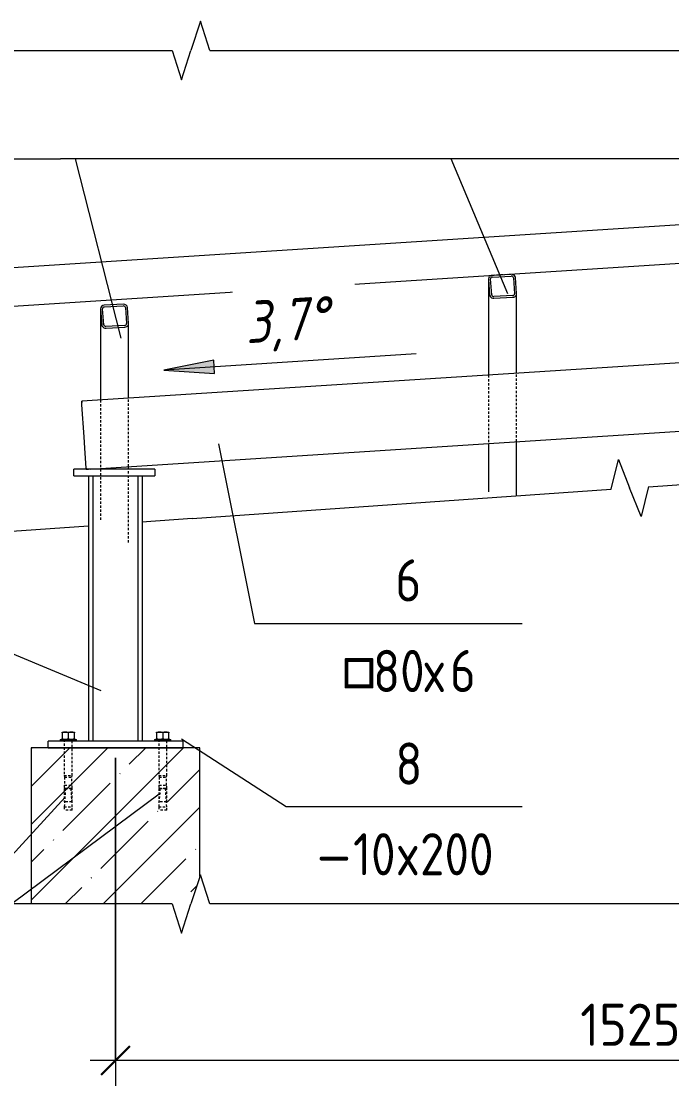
# Model space of a CAD drawing. Header units: millimetres. Extents: x 539 to 32806, y -1166 to 49726.
# Drawn here: x 23318 to 24282, y -501 to 1077 of the extents above; entities that cross this region are included whole.
import ezdxf

# ---------------------------------------------------------------- set-up
doc = ezdxf.new("R2010")
doc.units = ezdxf.units.MM
doc.linetypes.add('01 Штриховая _4 мм_', pattern=[6, 3.5, -2.5])
for name, color, linetype, lineweight in [('AA_Dim', 7, 'Continuous', 9), ('AA_Dim-25', 7, 'Continuous', 9), ('AA_Linii', 7, 'Continuous', 9), ('AA_Oformlenie', 7, 'Continuous', 9), ('AA_Vinoska', 7, 'Continuous', 9), ('AF_Balki', 7, 'Continuous', 20), ('AF_Pokritie', 7, 'Continuous', 9), ('AF_Stena', 7, '01 Штриховая _4 мм_', 20), ('AF_Stena_Опалубка', 253, 'Continuous', 20), ('Gen_Dim', 7, 'Continuous', 9), ('KR_Colonna_KG', 7, 'Continuous', 20), ('KR_Detal', 7, 'Continuous', 20)]:
    doc.layers.add(name, color=color, linetype=linetype, lineweight=lineweight)
doc.styles.add('ISOCPEUR_6', font='isocpeur.ttf', dxfattribs={"width": 0.85, "height": 62.5})
doc.styles.add('ISOCPEUR_7', font='isocpeur.ttf', dxfattribs={"width": 0.9, "height": 62.5})
doc.styles.add('ISOCPEUR_8', font='isocpeur.ttf', dxfattribs={"width": 0.85, "height": 62.5})
doc.styles.add('ISOCPEUR_I', font='isocpeui.ttf', dxfattribs={"width": 0.85, "height": 62.5})
doc.dimstyles.new('00_Точн_3_знака__прозр__2', dxfattribs={"dimscale": 304.8, "dimtxt": 62.248823, "dimasz": 0.139436, "dimexe": 0.123031, "dimexo": 0.082021, "dimgap": 0.008202, "dimtad": 1, "dimdec": 3, "dimrnd": 0.001, "dimdsep": 46, "dimtxsty": 'ISOCPEUR_7', "dimblk1": 'OBLIQUE', "dimblk2": 'OBLIQUE', "dimsah": 1, "dimcen": 0.09, "dimdle": 0.123031, "dimazin": 0, "dimtfac": 1, "dimtdec": 4, "dimtix": 1, "dimtmove": 0, "dimatfit": 3, "dimfxl": 1, "dimtvp": 1, "dimtolj": 1, "dimtzin": 0, "dimlwd": 18, "dimlwe": 18, "dimarcsym": 2})

# ---------------------------------------------------------------- blocks, each defined once
blk = doc.blocks.new('243_Профиль гнутый сварной квадратный _НесКол_2ур_ - 80х6-4232274-Сечение 12')
at = {"layer": 'KR_Colonna_KG'}
for p, q in [((3845.1, 403), (3845.1, 10)), ((3845.1, 403), (3852, 403)), ((3852.1, 10), (3852.1, 403)), ((3852.1, 403), (3857.1, 403)), ((3857.1, 403), (3913.1, 403)), ((3913.1, 403), (3918, 403)), ((3918.1, 403), (3918.1, 10)), ((3918.1, 403), (3925.1, 403)), ((3925.1, 10), (3925.1, 403)), ((3852, 10), (3845.1, 10)), ((3857.1, 10), (3852.1, 10)), ((3913.1, 10), (3857.1, 10)), ((3918, 10), (3913.1, 10)), ((3925.1, 10), (3918.1, 10))]:
    blk.add_line(p, q, dxfattribs=at)
blk = doc.blocks.new('354_Прокат полоса лист широкополосный ГОСТ 103-2006_ГОСТ 19903-2015_ГОСТ 82-70 _НесКаркас_РабПлоск_ - 354_Прокат полоса лист широкополосный ГОСТ 103-2006_ГОСТ 19903-2015_ГОСТ 82-70 _НесКаркас_РабПлоск_-4176979-Сечение 12')
at = {"layer": 'AF_Balki'}
for p, q in [((3785.1, 0), (3785.1, 10)), ((3985.1, 10), (3785.1, 10)), ((3985.1, 10), (3985.1, 0)), ((3785.1, 0), (3985.1, 0))]:
    blk.add_line(p, q, dxfattribs=at)
blk = doc.blocks.new('354_Шайба_ГОСТ 11371-78_СоедНесК_РабПлоск_ - Шайба_ГОСТ 11371-78-3940405-Сечение 12')
at = {"layer": 'KR_Detal', "lineweight": 9}
for p, q in [((3943.1, 12.5), (3943.1, 10)), ((3943.1, 12.5), (3967.1, 12.5)), ((3967.1, 10), (3943.1, 10)), ((3967.1, 10), (3967.1, 12.5))]:
    blk.add_line(p, q, dxfattribs=at)
blk = doc.blocks.new('354_Прокат полоса лист широкополосный ГОСТ 103-2006_ГОСТ 19903-2015_ГОСТ 82-70 _НесКаркас_РабПлоск_ - 354_Прокат полоса лист широкополосный ГОСТ 103-2006_ГОСТ 19903-2015_ГОСТ 82-70 _НесКаркас_РабПлоск_-4193491-Сечение 12')
at = {"layer": 'AF_Balki'}
for p, q in [((5349.6, 539.4), (5349.6, 549.4)), ((5469.6, 549.4), (5349.6, 549.4)), ((5349.6, 539.4), (5469.6, 539.4)), ((5469.6, 549.4), (5469.6, 539.4))]:
    blk.add_line(p, q, dxfattribs=at)
blk = doc.blocks.new('253_Профиль гнутый сварной квадратный _НесКаркас_Балка_ - 40х3-4199256-Сечение 12')
at = {"layer": 'AF_Balki'}
for p, q in [((3862.9, 650.9), (3862.9, 650.7)), ((3862.9, 650.6), (3864.7, 626.9)), ((3862.9, 650.2), (3862.9, 515.6)), ((3867.7, 627.1), (3865.9, 650.8)), ((3896.5, 657.5), (3868.5, 656)), ((3868.7, 653.5), (3896.7, 655)), ((3899.9, 652.6), (3901.6, 628.9)), ((3904.6, 629.1), (3902.8, 652.8)), ((3898.8, 626.2), (3870.9, 624.7)), ((3871.1, 622.2), (3899, 623.7)), ((3904.6, 518.3), (3904.6, 628.8)), ((3862.9, 414.2), (3862.9, 413.2)), ((3904.6, 413.2), (3904.6, 416.9))]:
    blk.add_line(p, q, dxfattribs=at)
at = {"layer": 'AF_Balki', "linetype": '01 Штриховая _4 мм_'}
for p, q in [((3862.9, 515.6), (3862.9, 414.3)), ((3904.6, 416.9), (3904.6, 518.2)), ((3862.9, 413.2), (3862.9, 335.3)), ((3904.6, 304.4), (3904.6, 413.2))]:
    blk.add_line(p, q, dxfattribs=at)
at = {"layer": 'AF_Balki'}
for centre, major_axis, start_param, end_param in [((3868.9, 650.9), (6, 0), 1.63485, 3.141593), ((3868.9, 650.9), (3, 0), 1.63485, 3.205646), ((3896.9, 652.5), (6, 0), 0.064054, 1.63485), ((3896.9, 652.5), (3, 0), 0.064054, 1.63485), ((3870.7, 627.2), (6, 0), 3.205646, 3.467446), ((3870.7, 627.2), (6, 0), 3.467446, 3.991044), ((3870.7, 627.2), (6, 0), 3.991044, 4.252844), ((3870.7, 627.2), (3, 0), 3.205646, 4.776443), ((3870.7, 627.2), (6, 0), 4.252844, 4.776442), ((3898.6, 628.8), (3, 0), 4.776443, 6.347239), ((3898.6, 628.8), (6, 0), 4.776443, 5.300041), ((3898.6, 628.8), (6, 0), 5.300041, 6.08544), ((3898.6, 628.8), (6, 0), 6.08544, 6.23989), ((3898.6, 628.8), (6, 0), 0, 0.064054)]:
    blk.add_ellipse(centre, major_axis=major_axis, ratio=0.84829, start_param=start_param, end_param=end_param, dxfattribs=at)
blk = doc.blocks.new('253_Профиль гнутый сварной квадратный _НесКаркас_Балка_ - 80х6-4199296-Сечение 12')
at = {"layer": 'AF_Balki'}
for p, q in [((5442.4, 617), (3835.1, 513.8)), ((5442.5, 615.2), (5442.4, 617)), ((5442.4, 617), (5442.7, 611.4)), ((5442.7, 611.4), (5444.9, 578)), ((3835.4, 508.2), (3835.1, 513.8)), ((3835.1, 513.8), (3835.2, 512)), ((3838.5, 460.8), (3835.4, 508.2)), ((3847.6, 413.2), (5370.1, 511)), ((3839.5, 444.3), (3838.5, 460.8)), ((3841.4, 414.7), (3839.5, 444.3)), ((3841.5, 413.4), (3841.4, 414.7)), ((3841.4, 414.6), (3841.5, 413.2))]:
    blk.add_line(p, q, dxfattribs=at)
at = {"layer": 'AF_Balki', "linetype": '01 Штриховая _4 мм_'}
for p, q in [((5444.9, 578), (5445.8, 564)), ((5445.8, 564), (5446.8, 547.5)), ((5446.8, 547.5), (5448.7, 517.9)), ((5370.1, 511), (5448.8, 516.1)), ((5448.7, 517.9), (5448.8, 516.1)), ((5448.8, 517.5), (5448.7, 517.8)), ((5448.8, 516.1), (5448.8, 517.2)), ((3841.5, 412.9), (3847.6, 413.2)), ((3841.5, 413.2), (3841.5, 412.9)), ((3841.5, 412.9), (3841.5, 413.1))]:
    blk.add_line(p, q, dxfattribs=at)
blk = doc.blocks.new('253_Профиль гнутый сварной квадратный _НесКаркас_Балка_ - 40х3-4199260-Сечение 12')
at = {"layer": 'AF_Balki'}
for p, q in [((4437.9, 695.2), (4437.9, 694.9)), ((4437.9, 694.9), (4439.7, 671.2)), ((4437.9, 694.5), (4437.9, 552.5)), ((4442.7, 671.4), (4440.9, 695.1)), ((4443.7, 697.8), (4471.7, 699.3)), ((4474.9, 696.9), (4476.6, 673.2)), ((4479.6, 673.4), (4477.8, 697.1)), ((4473.8, 670.5), (4445.9, 669)), ((4446.1, 666.4), (4474, 668)), ((4479.6, 555.2), (4479.6, 673)), ((4437.9, 451.2), (4437.9, 379.5)), ((4479.6, 373.4), (4479.6, 453.8))]:
    blk.add_line(p, q, dxfattribs=at)
at = {"layer": 'AF_Balki', "linetype": '01 Штриховая _4 мм_'}
for p, q in [((4471.5, 701.8), (4443.5, 700.3)), ((4437.9, 552.5), (4437.9, 451.2)), ((4479.6, 453.9), (4479.6, 555.2))]:
    blk.add_line(p, q, dxfattribs=at)
at = {"layer": 'AF_Balki'}
for centre, major_axis, start_param, end_param in [((4443.9, 695.2), (6, 0), 2.420248, 3.141593), ((4443.9, 695.2), (3, 0), 1.63485, 3.205646), ((4471.9, 696.7), (3, 0), 0.064054, 1.63485), ((4471.9, 696.7), (6, 0), 0.064054, 0.738836), ((4445.7, 671.5), (6, 0), 3.205646, 3.467446), ((4445.7, 671.5), (6, 0), 3.467446, 3.991044), ((4445.7, 671.5), (6, 0), 3.991044, 4.252844), ((4445.7, 671.5), (3, 0), 3.205646, 4.776443), ((4445.7, 671.5), (6, 0), 4.252844, 4.776442), ((4473.6, 673), (3, 0), 4.776443, 6.347239), ((4473.6, 673), (6, 0), 4.776443, 5.300041), ((4473.6, 673), (6, 0), 5.300041, 6.08544), ((4473.6, 673), (6, 0), 6.08544, 6.23989), ((4473.6, 673), (6, 0), 0, 0.064054)]:
    blk.add_ellipse(centre, major_axis=major_axis, ratio=0.84829, start_param=start_param, end_param=end_param, dxfattribs=at)
at = {"layer": 'AF_Balki', "linetype": '01 Штриховая _4 мм_'}
for centre, start_param, end_param in [((4443.9, 695.2), 1.63485, 2.420248), ((4471.9, 696.7), 0.747128, 1.63485)]:
    blk.add_ellipse(centre, major_axis=(6, 0), ratio=0.84829, start_param=start_param, end_param=end_param, dxfattribs=at)
blk = doc.blocks.new('354_Анкер клиновой _СоедНесК_РабПлоск_ - M12x120_20-V34-Сечение 12')
at = {"layer": 'KR_Detal', "lineweight": 9}
for p, q in [((3946.1, 23.3), (3950.6, 23.3)), ((3946.1, 22.1), (3946.1, 13.7)), ((3950.9, 23.3), (3955.1, 23.3)), ((3955.1, 23.3), (3959.2, 23.3)), ((3955.1, 22.1), (3955.1, 13.7)), ((3959.6, 23.3), (3964.1, 23.3)), ((3964.1, 13.7), (3964.1, 22.1)), ((3950.6, 12.5), (3946.1, 12.5)), ((3955.1, 12.5), (3950.9, 12.5)), ((3959.2, 12.5), (3955.1, 12.5)), ((3964.1, 12.5), (3959.6, 12.5))]:
    blk.add_line(p, q, dxfattribs=at)
at = {"layer": 'KR_Detal', "linetype": '01 Штриховая _4 мм_', "lineweight": 9}
for p, q in [((3949.1, 12.5), (3949.1, -40.9)), ((3961.1, -40.9), (3961.1, 12.5)), ((3949.1, -40.9), (3949.7, -43.3)), ((3949.1, -40.9), (3961.1, -40.9)), ((3949.7, -43.3), (3949.7, -55.5)), ((3949.7, -43.3), (3960.5, -43.3)), ((3960.5, -43.3), (3961.1, -40.9)), ((3960.5, -55.5), (3960.5, -43.3)), ((3949.1, -55.5), (3949.1, -60.3)), ((3949.1, -55.5), (3949.6, -55.5)), ((3949.1, -60.3), (3949.1, -80.3)), ((3949.1, -60.3), (3950.8, -60.3)), ((3950.9, -60.3), (3949.1, -87.5)), ((3950.8, -60.3), (3949.1, -60.3)), ((3949.7, -55.5), (3960.4, -55.5)), ((3950.9, -60.3), (3959.2, -60.3)), ((3959.2, -60.3), (3950.9, -60.3)), ((3959.3, -60.3), (3961.1, -60.3)), ((3961.1, -87.5), (3959.3, -60.3)), ((3961.1, -60.3), (3959.3, -60.3)), ((3960.6, -55.5), (3961.1, -55.5)), ((3961.1, -60.3), (3961.1, -55.5)), ((3961.1, -80.3), (3961.1, -60.3)), ((3949.4, -80.3), (3949.1, -80.3)), ((3949.1, -87.5), (3949.1, -92.3)), ((3949.1, -87.5), (3961.1, -87.5)), ((3961.1, -92.3), (3949.1, -92.3)), ((3960.6, -80.3), (3949.5, -80.3)), ((3961.1, -80.3), (3960.7, -80.3)), ((3961.1, -92.3), (3961.1, -87.5))]:
    blk.add_line(p, q, dxfattribs=at)
at = {"layer": 'KR_Detal', "lineweight": 9}
for points in [[(3950.6, 23.3), (3949.8, 23.3), (3948.2, 23.1), (3946.8, 22.5), (3946.1, 22.1)], [(3946.1, 22.1), (3946.1, 22.5), (3946.1, 23.1), (3946.1, 23.3), (3946.1, 23.3)], [(3955.1, 22.1), (3954.3, 22.5), (3952.9, 23.1), (3951.3, 23.3), (3950.6, 23.3)], [(3959.6, 23.3), (3958.8, 23.3), (3957.2, 23.1), (3955.8, 22.5), (3955.1, 22.1)], [(3964.1, 22.1), (3963.3, 22.5), (3961.9, 23.1), (3960.3, 23.3), (3959.6, 23.3)], [(3964.1, 23.3), (3964.1, 23.3), (3964.1, 23.1), (3964.1, 22.5), (3964.1, 22.1)], [(3946.1, 13.7), (3946.8, 13.3), (3948.2, 12.7), (3949.8, 12.5), (3950.6, 12.5)], [(3946.1, 12.5), (3946.1, 12.5), (3946.1, 12.7), (3946.1, 13.3), (3946.1, 13.7)], [(3950.6, 12.5), (3951.3, 12.5), (3952.9, 12.7), (3954.3, 13.3), (3955.1, 13.7)], [(3955.1, 13.7), (3955.8, 13.3), (3957.2, 12.7), (3958.8, 12.5), (3959.6, 12.5)], [(3959.6, 12.5), (3960.3, 12.5), (3961.9, 12.7), (3963.3, 13.3), (3964.1, 13.7)], [(3964.1, 13.7), (3964.1, 13.3), (3964.1, 12.7), (3964.1, 12.5), (3964.1, 12.5)]]:
    blk.add_open_spline(points, degree=3, dxfattribs=at)
blk = doc.blocks.new('354_Анкер клиновой _СоедНесК_РабПлоск_ - M12x120_20-V35-Сечение 12')
at = {"layer": 'KR_Detal', "lineweight": 9}
for p, q in [((3946.1, 23.3), (3950.6, 23.3)), ((3946.1, 22.1), (3946.1, 13.7)), ((3950.9, 23.3), (3955.1, 23.3)), ((3955.1, 23.3), (3959.2, 23.3)), ((3955.1, 22.1), (3955.1, 13.7)), ((3959.6, 23.3), (3964.1, 23.3)), ((3964.1, 13.7), (3964.1, 22.1)), ((3950.6, 12.5), (3946.1, 12.5)), ((3950.8, 12.5), (3950.6, 12.5)), ((3955.1, 12.5), (3950.9, 12.5)), ((3959.2, 12.5), (3955.1, 12.5)), ((3959.6, 12.5), (3959.3, 12.5)), ((3964.1, 12.5), (3959.6, 12.5))]:
    blk.add_line(p, q, dxfattribs=at)
at = {"layer": 'KR_Detal', "linetype": '01 Штриховая _4 мм_', "lineweight": 9}
for p, q in [((3949.1, 12.5), (3949.1, -40.9)), ((3961.1, -40.9), (3961.1, 12.5)), ((3949.1, -40.9), (3949.7, -43.3)), ((3949.1, -40.9), (3961.1, -40.9)), ((3949.7, -43.3), (3949.7, -55.5)), ((3949.7, -43.3), (3960.5, -43.3)), ((3960.5, -43.3), (3961.1, -40.9)), ((3960.5, -55.5), (3960.5, -43.3)), ((3949.1, -55.5), (3949.1, -60.3)), ((3949.1, -55.5), (3949.6, -55.5)), ((3949.1, -60.3), (3949.1, -80.3)), ((3949.1, -60.3), (3950.8, -60.3)), ((3950.9, -60.3), (3949.1, -87.5)), ((3950.8, -60.3), (3949.1, -60.3)), ((3949.7, -55.5), (3960.4, -55.5)), ((3950.9, -60.3), (3959.2, -60.3)), ((3959.2, -60.3), (3950.9, -60.3)), ((3959.3, -60.3), (3961.1, -60.3)), ((3961.1, -87.5), (3959.3, -60.3)), ((3961.1, -60.3), (3959.3, -60.3)), ((3960.6, -55.5), (3961.1, -55.5)), ((3961.1, -60.3), (3961.1, -55.5)), ((3961.1, -80.3), (3961.1, -60.3)), ((3949.4, -80.3), (3949.1, -80.3)), ((3949.1, -87.5), (3949.1, -92.3)), ((3949.1, -87.5), (3961.1, -87.5)), ((3961.1, -92.3), (3949.1, -92.3)), ((3960.6, -80.3), (3949.5, -80.3)), ((3961.1, -80.3), (3960.7, -80.3)), ((3961.1, -92.3), (3961.1, -87.5))]:
    blk.add_line(p, q, dxfattribs=at)
at = {"layer": 'KR_Detal', "lineweight": 9}
for points in [[(3950.6, 23.3), (3949.8, 23.3), (3948.2, 23.1), (3946.8, 22.5), (3946.1, 22.1)], [(3946.1, 22.1), (3946.1, 22.5), (3946.1, 23.1), (3946.1, 23.3), (3946.1, 23.3)], [(3955.1, 22.1), (3954.3, 22.5), (3952.9, 23.1), (3951.3, 23.3), (3950.6, 23.3)], [(3959.6, 23.3), (3958.8, 23.3), (3957.2, 23.1), (3955.8, 22.5), (3955.1, 22.1)], [(3964.1, 22.1), (3963.3, 22.5), (3961.9, 23.1), (3960.3, 23.3), (3959.6, 23.3)], [(3964.1, 23.3), (3964.1, 23.3), (3964.1, 23.1), (3964.1, 22.5), (3964.1, 22.1)], [(3946.1, 12.5), (3946.1, 12.5), (3946.1, 12.7), (3946.1, 13.3), (3946.1, 13.7)], [(3964.1, 13.7), (3964.1, 13.3), (3964.1, 12.7), (3964.1, 12.5), (3964.1, 12.5)]]:
    blk.add_open_spline(points, degree=3, dxfattribs=at)
for points, knots in [([(3946.1, 13.7), (3946.8, 13.3), (3948.1, 12.7), (3949.6, 12.5), (3950.3, 12.5)], [0, 0, 0, 0, 0.5, 0.9342201, 0.9342201, 0.9342201, 0.9342201]), ([(3950.8, 12.5), (3951.5, 12.5), (3953, 12.7), (3954.3, 13.3), (3955.1, 13.7)], [0.0558012, 0.0558012, 0.0558012, 0.0558012, 0.5, 1, 1, 1, 1]), ([(3955.1, 13.7), (3955.8, 13.3), (3957.2, 12.7), (3958.6, 12.5), (3959.3, 12.5)], [0, 0, 0, 0, 0.5, 0.9441988, 0.9441988, 0.9441988, 0.9441988]), ([(3959.9, 12.5), (3960.6, 12.5), (3962, 12.7), (3963.3, 13.3), (3964.1, 13.7)], [0.0657799, 0.0657799, 0.0657799, 0.0657799, 0.5, 1, 1, 1, 1])]:
    blk.add_open_spline(points, degree=3, knots=knots, dxfattribs=at)
blk = doc.blocks.new('354_Шайба_ГОСТ 11371-78_СоедНесК_РабПлоск_ - Шайба_ГОСТ 11371-78-V36-Сечение 12')
at = {"layer": 'KR_Detal', "lineweight": 9}
for p, q in [((3943.1, 12.5), (3943.1, 10)), ((3943.1, 12.5), (3967.1, 12.5)), ((3949.1, 10), (3943.1, 10)), ((3967.1, 10), (3961.1, 10)), ((3967.1, 10), (3967.1, 12.5))]:
    blk.add_line(p, q, dxfattribs=at)
at = {"layer": 'KR_Detal', "linetype": '01 Штриховая _4 мм_', "lineweight": 9}
blk.add_line((3961.1, 10), (3949.1, 10), dxfattribs=at)
blk = doc.blocks.new('354_Анкер клиновой _СоедНесК_РабПлоск_ - M12x120_20-V26-Сечение 12')
at = {"layer": 'KR_Detal', "lineweight": 9}
for p, q in [((3806.1, 23.3), (3810.6, 23.3)), ((3806.1, 22.1), (3806.1, 13.7)), ((3810.9, 23.3), (3815.1, 23.3)), ((3815.1, 23.3), (3819.2, 23.3)), ((3815.1, 22.1), (3815.1, 13.7)), ((3819.6, 23.3), (3824.1, 23.3)), ((3824.1, 13.7), (3824.1, 22.1)), ((3810.6, 12.5), (3806.1, 12.5)), ((3810.8, 12.5), (3810.6, 12.5)), ((3815.1, 12.5), (3810.9, 12.5)), ((3819.2, 12.5), (3815.1, 12.5)), ((3819.6, 12.5), (3819.3, 12.5)), ((3824.1, 12.5), (3819.6, 12.5))]:
    blk.add_line(p, q, dxfattribs=at)
at = {"layer": 'KR_Detal', "linetype": '01 Штриховая _4 мм_', "lineweight": 9}
for p, q in [((3809.1, 12.5), (3809.1, -40.9)), ((3821.1, -40.9), (3821.1, 12.5)), ((3809.1, -40.9), (3809.7, -43.3)), ((3809.1, -40.9), (3821.1, -40.9)), ((3809.7, -43.3), (3809.7, -55.5)), ((3809.7, -43.3), (3820.5, -43.3)), ((3820.5, -43.3), (3821.1, -40.9)), ((3820.5, -55.5), (3820.5, -43.3)), ((3809.1, -55.5), (3809.1, -60.3)), ((3809.1, -55.5), (3809.6, -55.5)), ((3809.1, -60.3), (3809.1, -80.3)), ((3809.1, -60.3), (3810.8, -60.3)), ((3810.9, -60.3), (3809.1, -87.5)), ((3810.8, -60.3), (3809.1, -60.3)), ((3809.7, -55.5), (3820.4, -55.5)), ((3810.9, -60.3), (3819.2, -60.3)), ((3819.2, -60.3), (3810.9, -60.3)), ((3819.3, -60.3), (3821.1, -60.3)), ((3821.1, -87.5), (3819.3, -60.3)), ((3821.1, -60.3), (3819.3, -60.3)), ((3820.6, -55.5), (3821.1, -55.5)), ((3821.1, -60.3), (3821.1, -55.5)), ((3821.1, -80.3), (3821.1, -60.3)), ((3809.4, -80.3), (3809.1, -80.3)), ((3809.1, -87.5), (3809.1, -92.3)), ((3809.1, -87.5), (3821.1, -87.5)), ((3821.1, -92.3), (3809.1, -92.3)), ((3820.6, -80.3), (3809.5, -80.3)), ((3821.1, -80.3), (3820.7, -80.3)), ((3821.1, -92.3), (3821.1, -87.5))]:
    blk.add_line(p, q, dxfattribs=at)
at = {"layer": 'KR_Detal', "lineweight": 9}
for points in [[(3810.6, 23.3), (3809.8, 23.3), (3808.2, 23.1), (3806.8, 22.5), (3806.1, 22.1)], [(3806.1, 22.1), (3806.1, 22.5), (3806.1, 23.1), (3806.1, 23.3), (3806.1, 23.3)], [(3815.1, 22.1), (3814.3, 22.5), (3812.9, 23.1), (3811.3, 23.3), (3810.6, 23.3)], [(3819.6, 23.3), (3818.8, 23.3), (3817.2, 23.1), (3815.8, 22.5), (3815.1, 22.1)], [(3824.1, 22.1), (3823.3, 22.5), (3821.9, 23.1), (3820.3, 23.3), (3819.6, 23.3)], [(3824.1, 23.3), (3824.1, 23.3), (3824.1, 23.1), (3824.1, 22.5), (3824.1, 22.1)], [(3806.1, 12.5), (3806.1, 12.5), (3806.1, 12.7), (3806.1, 13.3), (3806.1, 13.7)], [(3824.1, 13.7), (3824.1, 13.3), (3824.1, 12.7), (3824.1, 12.5), (3824.1, 12.5)]]:
    blk.add_open_spline(points, degree=3, dxfattribs=at)
for points, knots in [([(3806.1, 13.7), (3806.8, 13.3), (3808.1, 12.7), (3809.6, 12.5), (3810.3, 12.5)], [0, 0, 0, 0, 0.5, 0.9342201, 0.9342201, 0.9342201, 0.9342201]), ([(3810.8, 12.5), (3811.5, 12.5), (3813, 12.7), (3814.3, 13.3), (3815.1, 13.7)], [0.0558012, 0.0558012, 0.0558012, 0.0558012, 0.5, 1, 1, 1, 1]), ([(3815.1, 13.7), (3815.8, 13.3), (3817.2, 12.7), (3818.6, 12.5), (3819.3, 12.5)], [0, 0, 0, 0, 0.5, 0.9441988, 0.9441988, 0.9441988, 0.9441988]), ([(3819.9, 12.5), (3820.6, 12.5), (3822, 12.7), (3823.3, 13.3), (3824.1, 13.7)], [0.0657799, 0.0657799, 0.0657799, 0.0657799, 0.5, 1, 1, 1, 1])]:
    blk.add_open_spline(points, degree=3, knots=knots, dxfattribs=at)
blk = doc.blocks.new('354_Анкер клиновой _СоедНесК_РабПлоск_ - M12x120_20-V27-Сечение 12')
at = {"layer": 'KR_Detal', "lineweight": 9}
for p, q in [((3806.1, 23.3), (3810.6, 23.3)), ((3806.1, 22.1), (3806.1, 13.7)), ((3810.9, 23.3), (3815.1, 23.3)), ((3815.1, 23.3), (3819.2, 23.3)), ((3815.1, 22.1), (3815.1, 13.7)), ((3819.6, 23.3), (3824.1, 23.3)), ((3824.1, 13.7), (3824.1, 22.1)), ((3810.6, 12.5), (3806.1, 12.5)), ((3815.1, 12.5), (3810.9, 12.5)), ((3819.2, 12.5), (3815.1, 12.5)), ((3824.1, 12.5), (3819.6, 12.5))]:
    blk.add_line(p, q, dxfattribs=at)
at = {"layer": 'KR_Detal', "linetype": '01 Штриховая _4 мм_', "lineweight": 9}
for p, q in [((3809.1, 12.5), (3809.1, -40.9)), ((3821.1, -40.9), (3821.1, 12.5)), ((3809.1, -40.9), (3809.7, -43.3)), ((3809.1, -40.9), (3821.1, -40.9)), ((3809.7, -43.3), (3809.7, -55.5)), ((3809.7, -43.3), (3820.5, -43.3)), ((3820.5, -43.3), (3821.1, -40.9)), ((3820.5, -55.5), (3820.5, -43.3)), ((3809.1, -55.5), (3809.1, -60.3)), ((3809.1, -55.5), (3809.6, -55.5)), ((3809.1, -60.3), (3809.1, -80.3)), ((3809.1, -60.3), (3810.8, -60.3)), ((3810.9, -60.3), (3809.1, -87.5)), ((3810.8, -60.3), (3809.1, -60.3)), ((3809.7, -55.5), (3820.4, -55.5)), ((3810.9, -60.3), (3819.2, -60.3)), ((3819.2, -60.3), (3810.9, -60.3)), ((3819.3, -60.3), (3821.1, -60.3)), ((3821.1, -87.5), (3819.3, -60.3)), ((3821.1, -60.3), (3819.3, -60.3)), ((3820.6, -55.5), (3821.1, -55.5)), ((3821.1, -60.3), (3821.1, -55.5)), ((3821.1, -80.3), (3821.1, -60.3)), ((3809.4, -80.3), (3809.1, -80.3)), ((3809.1, -87.5), (3809.1, -92.3)), ((3809.1, -87.5), (3821.1, -87.5)), ((3821.1, -92.3), (3809.1, -92.3)), ((3820.6, -80.3), (3809.5, -80.3)), ((3821.1, -80.3), (3820.7, -80.3)), ((3821.1, -92.3), (3821.1, -87.5))]:
    blk.add_line(p, q, dxfattribs=at)
at = {"layer": 'KR_Detal', "lineweight": 9}
for points in [[(3810.6, 23.3), (3809.8, 23.3), (3808.2, 23.1), (3806.8, 22.5), (3806.1, 22.1)], [(3806.1, 22.1), (3806.1, 22.5), (3806.1, 23.1), (3806.1, 23.3), (3806.1, 23.3)], [(3815.1, 22.1), (3814.3, 22.5), (3812.9, 23.1), (3811.3, 23.3), (3810.6, 23.3)], [(3819.6, 23.3), (3818.8, 23.3), (3817.2, 23.1), (3815.8, 22.5), (3815.1, 22.1)], [(3824.1, 22.1), (3823.3, 22.5), (3821.9, 23.1), (3820.3, 23.3), (3819.6, 23.3)], [(3824.1, 23.3), (3824.1, 23.3), (3824.1, 23.1), (3824.1, 22.5), (3824.1, 22.1)], [(3806.1, 13.7), (3806.8, 13.3), (3808.2, 12.7), (3809.8, 12.5), (3810.6, 12.5)], [(3806.1, 12.5), (3806.1, 12.5), (3806.1, 12.7), (3806.1, 13.3), (3806.1, 13.7)], [(3810.6, 12.5), (3811.3, 12.5), (3812.9, 12.7), (3814.3, 13.3), (3815.1, 13.7)], [(3815.1, 13.7), (3815.8, 13.3), (3817.2, 12.7), (3818.8, 12.5), (3819.6, 12.5)], [(3819.6, 12.5), (3820.3, 12.5), (3821.9, 12.7), (3823.3, 13.3), (3824.1, 13.7)], [(3824.1, 13.7), (3824.1, 13.3), (3824.1, 12.7), (3824.1, 12.5), (3824.1, 12.5)]]:
    blk.add_open_spline(points, degree=3, dxfattribs=at)
blk = doc.blocks.new('011_ЛинияОбрыва _ЭлУзла_Линия_ - Тип 1-4182260-Сечение 12')
at = {"layer": 'AA_Oformlenie'}
for p, q in [((4675.3, 387.1), (5295.6, 430.5)), ((3998.8, 339.8), (4619.7, 383.2))]:
    blk.add_line(p, q, dxfattribs=at)
blk = doc.blocks.new('011_Прямоугольник обрыва _ЭлУзла_ - 011_Прямоугольник обрыва _ЭлУзла_-4182771-Сечение 12')
at = {"layer": 'AA_Oformlenie'}
for p, q in [((3452.4, 1033.7), (3969.3, 1033.7)), ((4024.9, 1033.7), (5058.1, 1033.7)), ((3969.3, -231.5), (3452.4, -231.5)), ((5058.1, -231.5), (4024.9, -231.5))]:
    blk.add_line(p, q, dxfattribs=at)
blk = doc.blocks.new('DIMBLOCK43-Сечение 12')
at = {"layer": 'AA_Dim-25', "lineweight": 18}
for p, q in [((23457.6, -15), (23457.6, -500.9)), ((23457.6, -463.4), (23457.6, -15)), ((24982.6, -15), (24982.6, -500.9)), ((24982.6, -463.4), (24982.6, -15)), ((24982.6, -463.4), (23420.1, -463.4))]:
    blk.add_line(p, q, dxfattribs=at)
at = {"layer": 'AA_Dim-25', "lineweight": 30}
for p, q in [((23457.6, -463.4), (23478.8, -442.2)), ((24982.6, -463.4), (25003.8, -442.2)), ((23457.6, -463.4), (23436.3, -484.7)), ((24982.6, -463.4), (24961.3, -484.7))]:
    blk.add_line(p, q, dxfattribs=at)
at = {"layer": 'AA_Dim-25', "color": 0, "lineweight": 18, "insert": (24146.5, -379.3), "char_height": 62.5, "width": 176.691, "attachment_point": 1, "line_spacing_factor": 1.149209, "style": 'ISOCPEUR_7'}
blk.add_mtext('1525', dxfattribs=at)
blk = doc.blocks.new('_Oblique')
at = {"color": 0, "linetype": 'ByBlock', "lineweight": -2}
blk.add_line((-0.5, -0.5), (0.5, 0.5), dxfattribs=at)
blk = doc.blocks.new('043_М_Балки_Полка - Позиция_Наименование_дп14-4164524-Сечение 12')
at = {"layer": 'AA_Vinoska'}
blk.add_line((4138, 184.4), (4488, 184.4), dxfattribs=at)

msp = doc.modelspace()

# ---------------------------------------------------------------- hatches: boundary and pattern name
at = {"layer": 'AF_Stena', "linetype": 'Continuous', "lineweight": 9}
h = msp.add_hatch(dxfattribs=at)
h.set_pattern_fill('FP_4', color=256, style=0, pattern_type=2)
h.set_pattern_definition([(45, (24319.76, -922.52), (-56.1266, 56.1266), []), (45, (24375.886, -922.52), (-56.1266, 56.1266), [99.219, -19.844, 0.8382, -19.006])])
h.paths.add_polyline_path([(23569.31, -231.4909), (23582.5886, -190.6236), (23582.5886, 0), (23332.5886, 0), (23332.5886, -231.4909), (23541.81, -231.4909), (23541.81, -211.4132), (23569.31, -211.4132)])
at = {"layer": 'Gen_Dim'}
msp.add_hatch(color=256, dxfattribs=at).paths.add_polyline_path([(23529.0527, 559.7138), (23604.5326, 554.6859), (23603.262, 574.3928)])

# ---------------------------------------------------------------- linework, layer by layer
at = {"layer": 'AA_Linii'}
msp.add_line((23417.5886, 328.5091), (23163.2097, 310.7212), dxfattribs=at)
at = {"layer": 'AA_Vinoska'}
for p, q in [((23583.3872, 1076.9937), (23569.31, 1033.6687)), ((23597.4643, 1033.6687), (23583.3872, 1076.9937)), ((23541.81, 1033.6687), (23555.56, 990.3674)), ((23555.56, 990.3674), (23569.31, 1033.6687)), ((23398.456, 873.1762), (23376.2089, 873.1762)), ((24935.7453, 873.1762), (23376.2089, 873.1762)), ((23955.3872, 873.1762), (23376.2089, 873.1762)), ((24424.5409, 873.1762), (23376.2089, 873.1762)), ((23466.2315, 607.1083), (23398.456, 873.1762)), ((24039.3009, 672.8206), (23955.3872, 873.1762)), ((23610.2559, 450.484), (23663.4695, 184.416)), ((24192.2624, 383.2325), (24202.9583, 427.3874)), ((24202.9583, 427.3874), (24219.6954, 385.1508)), ((24236.7605, 342.9132), (24219.6954, 385.1508)), ((24247.7811, 387.1147), (24236.7605, 342.9132)), ((23571.2788, 339.8091), (23496.4614, 334.5774)), ((23663.4695, 184.416), (23710.543, 184.416)), ((23436.2884, 84.5653), (23299.161, 141.8723)), ((23555.382, 13.1007), (23710.543, -87.1865)), ((23524.229, -67.1201), (23098.136, -384.3549)), ((23383.0083, -73.2601), (23098.136, -384.3549)), ((23583.3872, -188.1659), (23569.31, -231.4909)), ((23597.4643, -231.4909), (23583.3872, -188.1659)), ((23541.81, -231.4909), (23555.56, -274.7922)), ((23555.56, -274.7922), (23569.31, -231.4909))]:
    msp.add_line(p, q, dxfattribs=at)
at = {"layer": 'AF_Pokritie', "lineweight": 20}
for p, q in [((25082.5883, 826.1491), (23182.5883, 703.6491)), ((23182.5883, 646.6491), (25082.5883, 769.1491))]:
    msp.add_line(p, q, dxfattribs=at)
at = {"layer": 'AF_Stena_Опалубка'}
for p, q in [((23332.5886, 0), (23332.5886, -231.4909)), ((23582.5886, 0), (23332.5886, 0)), ((23582.5886, -190.6236), (23582.5886, 0))]:
    msp.add_line(p, q, dxfattribs=at)
at = {"layer": 'Gen_Dim'}
for p, q in [((23603.262, 574.3928), (23529.0527, 559.7138)), ((23604.5326, 554.6859), (23603.262, 574.3928)), ((23529.0527, 559.7138), (23604.5326, 554.6859))]:
    msp.add_line(p, q, dxfattribs=at)

# ---------------------------------------------------------------- block references
at = {"layer": 'AA_Oformlenie'}
for name in ['011_Прямоугольник обрыва _ЭлУзла_ - 011_Прямоугольник обрыва _ЭлУзла_-4182771-Сечение 12', '011_ЛинияОбрыва _ЭлУзла_Линия_ - Тип 1-4182260-Сечение 12']:
    msp.add_blockref(name, (19572.5267, 0), dxfattribs=at)
at = {"layer": 'AA_Vinoska'}
for p in [(18888.1926, 688.7602), (18888.1926, 688.7602), (18888.1926, 688.7602), (18888.1926, 688.7602), (19572.5267, 0), (19572.5267, -271.6025)]:
    msp.add_blockref('043_М_Балки_Полка - Позиция_Наименование_дп14-4164524-Сечение 12', p, dxfattribs=at)
at = {"layer": 'AF_Balki', "linetype": '01 Штриховая _4 мм_'}
for name in ['253_Профиль гнутый сварной квадратный _НесКаркас_Балка_ - 40х3-4199260-Сечение 12', '253_Профиль гнутый сварной квадратный _НесКаркас_Балка_ - 40х3-4199256-Сечение 12', '253_Профиль гнутый сварной квадратный _НесКаркас_Балка_ - 80х6-4199296-Сечение 12']:
    msp.add_blockref(name, (19572.5267, 0), dxfattribs=at)
at = {"layer": 'AF_Balki'}
for name, p in [('354_Прокат полоса лист широкополосный ГОСТ 103-2006_ГОСТ 19903-2015_ГОСТ 82-70 _НесКаркас_РабПлоск_ - 354_Прокат полоса лист широкополосный ГОСТ 103-2006_ГОСТ 19903-2015_ГОСТ 82-70 _НесКаркас_РабПлоск_-4193491-Сечение 12', (18046.2293, -136.1546)), ('354_Прокат полоса лист широкополосный ГОСТ 103-2006_ГОСТ 19903-2015_ГОСТ 82-70 _НесКаркас_РабПлоск_ - 354_Прокат полоса лист широкополосный ГОСТ 103-2006_ГОСТ 19903-2015_ГОСТ 82-70 _НесКаркас_РабПлоск_-4176979-Сечение 12', (19572.5267, 0))]:
    msp.add_blockref(name, p, dxfattribs=at)
at = {"layer": 'KR_Colonna_KG'}
msp.add_blockref('243_Профиль гнутый сварной квадратный _НесКол_2ур_ - 80х6-4232274-Сечение 12', (19572.5267, 0), dxfattribs=at)
at = {"layer": 'KR_Detal', "linetype": '01 Штриховая _4 мм_', "lineweight": 9}
for name, p in [('354_Анкер клиновой _СоедНесК_РабПлоск_ - M12x120_20-V26-Сечение 12', (19572.5267, 0)), ('354_Анкер клиновой _СоедНесК_РабПлоск_ - M12x120_20-V27-Сечение 12', (19572.5267, 0)), ('354_Анкер клиновой _СоедНесК_РабПлоск_ - M12x120_20-V34-Сечение 12', (19572.5267, 0)), ('354_Анкер клиновой _СоедНесК_РабПлоск_ - M12x120_20-V35-Сечение 12', (19572.5267, 0)), ('354_Шайба_ГОСТ 11371-78_СоедНесК_РабПлоск_ - Шайба_ГОСТ 11371-78-V36-Сечение 12', (19432.5267, 0)), ('354_Шайба_ГОСТ 11371-78_СоедНесК_РабПлоск_ - Шайба_ГОСТ 11371-78-V36-Сечение 12', (19572.5267, 0))]:
    msp.add_blockref(name, p, dxfattribs=at)
at = {"layer": 'KR_Detal', "lineweight": 9}
for p in [(19432.5267, 0), (19572.5267, 0)]:
    msp.add_blockref('354_Шайба_ГОСТ 11371-78_СоедНесК_РабПлоск_ - Шайба_ГОСТ 11371-78-3940405-Сечение 12', p, dxfattribs=at)

# ---------------------------------------------------------------- texts
at = {"layer": 'AA_Vinoska', "char_height": 62.5, "attachment_point": 1}
for s, insert, width, style in [('\\fISOCPEUR|b0|i0|c204|p34|;\\W.85;6', (23872.4206, 279.3503), 45.99682, 'ISOCPEUR_6'), ('80', (23839.3547, 145.0762), 91.993641, 'ISOCPEUR_6'), ('\\fISOCPEUR|b0|i0|c204|p34|;\\W.85;6', (23953.2083, 145.0762), 45.99682, 'ISOCPEUR_6'), ('\\fISOCPEUR|b0|i0|c130|p34|;\\W.85;□', (23791.5644, 145.0762), 57.921922, 'ISOCPEUR_8'), ('\\fISOCPEUR|b0|i0|c204|p34|;\\W.85;х', (23915.2571, 145.0762), 45.99682, 'ISOCPEUR_6'), ('\\fISOCPEUR|b0|i0|c204|p34|;\\W.85;8', (23872.4206, 7.7479), 45.99682, 'ISOCPEUR_6'), ('10x200', (23809.8084, -126.5263), 262.352234, 'ISOCPEUR_6'), ('\\fISOCPEUR|b0|i0|c204|p34|;\\W.85;—', (23756.3956, -126.5263), 64.736266, 'ISOCPEUR_6')]:
    msp.add_mtext(s, dxfattribs=dict(at, insert=insert, width=width, style=style))

# ---------------------------------------------------------------- dimensions: what is measured, and where the dimension line sits
at = {"layer": 'AA_Dim', "lineweight": 18}
dim = msp.add_linear_dim(base=(23457.5886, -463.4261), p1=(24982.5883, 10), p2=(23457.5886, 10), dimstyle='00_Точн_3_знака__прозр__2', override={"dimpost": '<>', "dimfxl": 1524.999711}, dxfattribs=at)
dim.commit()
dim.dimension.update_dxf_attribs({"geometry": 'DIMBLOCK43-Сечение 12', "text_midpoint": (24220.0884, -429.6761)})

# ---------------------------------------------------------------- next in the draw order: texts
at = {"layer": 'Gen_Dim', "insert": (23647.68, 661.7112), "char_height": 62.5, "width": 150.134292, "attachment_point": 1, "rotation": 3.6889642, "line_spacing_factor": 1.149209, "style": 'ISOCPEUR_I', "bg_fill": 3, "box_fill_scale": 1.25, "bg_fill_color": 256, "bg_fill_true_color": 13158600, "bg_fill_transparency": 0}
msp.add_mtext('3,7°', dxfattribs=at)

# ---------------------------------------------------------------- next in the draw order: linework, layer by layer
at = {"layer": 'Gen_Dim'}
msp.add_line((23903.2757, 583.8414), (23529.0527, 559.7138), dxfattribs=at)

doc.saveas('drawing.dxf')
